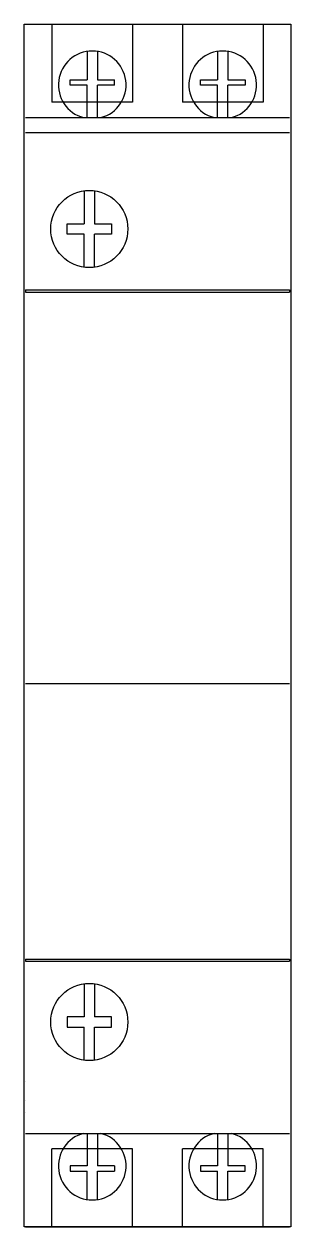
# Model space of a CAD drawing. Extents: x 0 to 18, y 0 to 81.
import ezdxf

# ---------------------------------------------------------------- set-up
doc = ezdxf.new("R2010")
doc.units = 0
doc.layers.add('HIDDEN', color=7, linetype='CONTINUOUS')
doc.layers.add('THICK', color=7, linetype='CONTINUOUS')

# ---------------------------------------------------------------- blocks, each defined once
blk = doc.blocks.new('SN_iCT 1P')
blk.add_line((0.1, 40.5), (17.9, 40.5))
at = {"color": 1}
for p, q in [((3.1, 36.376), (3.1, 36.742)), ((6.1, 36.376), (6.1, 36.742)), ((4.25, -34.25), (4.25, -34.897)), ((4.95, -34.25), (4.95, -34.897)), ((13.051, -34.25), (13.051, -34.897)), ((13.75, -34.25), (13.75, -34.897)), ((3.1, -36.376), (3.1, -36.742)), ((6.1, -36.376), (6.1, -36.742))]:
    blk.add_line(p, q, dxfattribs=at)
blk.add_lwpolyline([(0, 40.5), (18, 40.5), (18, -40.5), (0, -40.5)], close=True)
for centre in [(4.4, 26.7), (4.4, -26.7)]:
    blk.add_circle(centre, 2.6, dxfattribs=at)
for centre, start, end in [((4.6, 36.404), 284.86324, 255.13676), ((13.4, 36.404), 284.86324, 255.13676), ((4.6, -36.404), 104.86324, 75.13676), ((13.4, -36.404), 104.86324, 75.13676)]:
    blk.add_arc(centre, 2.28, start, end, dxfattribs=at)
at = {"layer": 'HIDDEN', "color": 4}
for p, q in [((0.1, 40.5), (0.1, 40.5)), ((1.882, 40.5), (1.882, 40.5)), ((7.317, 40.5), (7.317, 40.5)), ((10.683, 40.5), (10.683, 40.5)), ((16.118, 40.5), (16.118, 40.5)), ((17.9, 40.5), (17.9, 40.5)), ((1.882, 40.5), (1.882, 35.25)), ((7.317, 40.5), (7.317, 35.25)), ((10.683, 40.5), (10.683, 35.25)), ((16.118, 40.5), (16.118, 35.25)), ((1.882, 35.25), (1.882, 35.25)), ((7.317, 35.25), (1.882, 35.25)), ((7.317, 35.25), (7.317, 35.25)), ((16.118, 35.25), (10.683, 35.25)), ((16.118, 35.25), (16.118, 35.25)), ((0.1, 34.2), (0.1, 34.2)), ((0.1, 34.2), (0.1, 34.2)), ((17.9, 34.2), (17.9, 34.2)), ((0.1, 33.2), (17.9, 33.2)), ((0.1, -3.9), (0.1, -3.9)), ((0.1, -3.9), (17.9, -3.9)), ((17.9, -3.9), (17.9, -3.9)), ((0.1, -30.7), (0.1, -30.7)), ((0.1, -32), (0.1, -32)), ((0.1, -32), (0.1, -32)), ((0.1, -32.8), (0.1, -32.8)), ((0.1, -32.8), (0.1, -32.8)), ((0.1, -34.2), (0.1, -34.2)), ((0.1, -34.2), (0.1, -34.2)), ((4.25, -34.2), (4.25, -34.25)), ((4.95, -34.2), (4.95, -34.25)), ((9.1, -34.2), (9.1, -34.2)), ((13.051, -34.2), (13.051, -34.25)), ((13.75, -34.2), (13.75, -34.25)), ((17.9, -34.2), (17.9, -34.2)), ((1.882, -35.25), (1.882, -35.25)), ((1.882, -40.5), (1.882, -35.25)), ((7.317, -35.25), (1.882, -35.25)), ((7.317, -40.5), (7.317, -35.25)), ((7.317, -35.25), (7.317, -35.25)), ((16.118, -35.25), (10.683, -35.25)), ((10.683, -40.5), (10.683, -35.25)), ((16.118, -35.25), (16.118, -35.25)), ((16.118, -40.5), (16.118, -35.25)), ((0.1, -40.5), (0.1, -40.5)), ((1.882, -40.5), (1.882, -40.5)), ((3, -40.5), (3, -40.5)), ((15, -40.5), (15, -40.5)), ((16.118, -40.5), (16.118, -40.5)), ((17.9, -40.5), (17.9, -40.5))]:
    blk.add_line(p, q, dxfattribs=at)
at = {"layer": 'HIDDEN', "color": 1}
for p, q in [((2.949, 38), (2.949, 38)), ((11.75, 38), (11.75, 38)), ((4.25, 34.25), (4.25, 34.897)), ((4.95, 34.25), (4.95, 34.897)), ((13.051, 34.25), (13.051, 34.897)), ((13.75, 34.25), (13.75, 34.897)), ((2.9, 27.05), (2.9, 27.05)), ((4.05, 27.05), (4.05, 27.05)), ((4.75, 27.05), (4.75, 27.05)), ((5.9, 27.05), (5.9, 27.05)), ((2.9, 26.35), (2.9, 26.35)), ((4.05, 26.35), (4.05, 26.35)), ((4.75, 26.35), (4.75, 26.35)), ((5.9, 26.35), (5.9, 26.35)), ((2.9, -26.35), (2.9, -26.35)), ((4.05, -26.35), (4.05, -26.35)), ((4.75, -26.35), (4.75, -26.35)), ((5.9, -26.35), (5.9, -26.35)), ((2.9, -27.05), (2.9, -27.05)), ((4.05, -27.05), (4.05, -27.05)), ((4.75, -27.05), (4.75, -27.05)), ((5.9, -27.05), (5.9, -27.05)), ((2.949, -38), (2.949, -38)), ((11.75, -38), (11.75, -38))]:
    blk.add_line(p, q, dxfattribs=at)
at = {"layer": 'THICK', "color": 4}
for p, q in [((0.1, 40.5), (17.9, 40.5)), ((0.1, 34.2), (17.9, 34.2)), ((0.1, 22.6), (0.1, 22.449)), ((0.1, 22.6), (17.9, 22.6)), ((0.1, 22.449), (17.9, 22.449)), ((17.9, 22.6), (17.9, 22.449)), ((0.1, -22.458), (17.9, -22.458)), ((0.1, -22.458), (0.1, -22.6)), ((0.1, -22.6), (17.9, -22.6)), ((17.9, -22.458), (17.9, -22.6)), ((0.1, -34.2), (17.9, -34.2)), ((0.1, -40.5), (17.9, -40.5))]:
    blk.add_line(p, q, dxfattribs=at)
at = {"layer": 'THICK', "color": 1}
for p, q in [((4.25, 38.661), (4.25, 37.053)), ((4.95, 38.661), (4.95, 37.053)), ((13.051, 38.661), (13.051, 37.053)), ((13.75, 38.661), (13.75, 37.053)), ((3.1, 36.742), (4.25, 36.742)), ((4.25, 37.053), (4.25, 36.742)), ((4.95, 37.053), (4.95, 36.742)), ((4.95, 36.742), (6.1, 36.742)), ((11.9, 36.742), (13.051, 36.742)), ((11.9, 36.376), (11.9, 36.742)), ((13.051, 37.053), (13.051, 36.742)), ((13.75, 37.053), (13.75, 36.742)), ((13.75, 36.742), (14.9, 36.742)), ((14.9, 36.742), (14.9, 36.376)), ((4.25, 36.376), (3.1, 36.376)), ((4.25, 34.897), (4.25, 36.376)), ((6.1, 36.376), (4.95, 36.376)), ((4.95, 34.897), (4.95, 36.376)), ((13.051, 36.376), (11.9, 36.376)), ((13.051, 34.897), (13.051, 36.376)), ((14.9, 36.376), (13.75, 36.376)), ((13.75, 34.897), (13.75, 36.376)), ((4.05, 29.276), (4.05, 27.05)), ((4.75, 29.276), (4.75, 27.05)), ((2.9, 26.35), (2.9, 27.05)), ((2.9, 27.05), (4.05, 27.05)), ((4.75, 27.05), (5.9, 27.05)), ((5.9, 27.05), (5.9, 26.35)), ((4.05, 26.35), (2.9, 26.35)), ((4.05, 24.124), (4.05, 26.35)), ((5.9, 26.35), (4.75, 26.35)), ((4.75, 24.124), (4.75, 26.35)), ((4.05, -24.124), (4.05, -26.35)), ((4.75, -24.124), (4.75, -26.35)), ((2.9, -26.35), (2.9, -27.05)), ((4.05, -26.35), (2.9, -26.35)), ((5.9, -26.35), (4.75, -26.35)), ((5.9, -27.05), (5.9, -26.35)), ((2.9, -27.05), (4.05, -27.05)), ((4.05, -29.276), (4.05, -27.05)), ((4.75, -29.276), (4.75, -27.05)), ((4.75, -27.05), (5.9, -27.05)), ((4.25, -34.897), (4.25, -36.376)), ((4.95, -34.897), (4.95, -36.376)), ((13.051, -34.897), (13.051, -36.376)), ((13.75, -34.897), (13.75, -36.376)), ((4.25, -36.376), (3.1, -36.376)), ((6.1, -36.376), (4.95, -36.376)), ((11.9, -36.376), (11.9, -36.742)), ((13.051, -36.376), (11.9, -36.376)), ((14.9, -36.376), (13.75, -36.376)), ((14.9, -36.742), (14.9, -36.376)), ((3.1, -36.742), (4.25, -36.742)), ((4.25, -37.053), (4.25, -36.742)), ((4.25, -38.661), (4.25, -37.053)), ((4.95, -36.742), (6.1, -36.742)), ((4.95, -37.053), (4.95, -36.742)), ((4.95, -38.661), (4.95, -37.053)), ((11.9, -36.742), (13.051, -36.742)), ((13.051, -37.053), (13.051, -36.742)), ((13.051, -38.661), (13.051, -37.053)), ((13.75, -36.742), (14.9, -36.742)), ((13.75, -37.053), (13.75, -36.742)), ((13.75, -38.661), (13.75, -37.053))]:
    blk.add_line(p, q, dxfattribs=at)

msp = doc.modelspace()

# ---------------------------------------------------------------- block references
msp.add_blockref('SN_iCT 1P', (0, 40.5))

doc.saveas('drawing.dxf')
